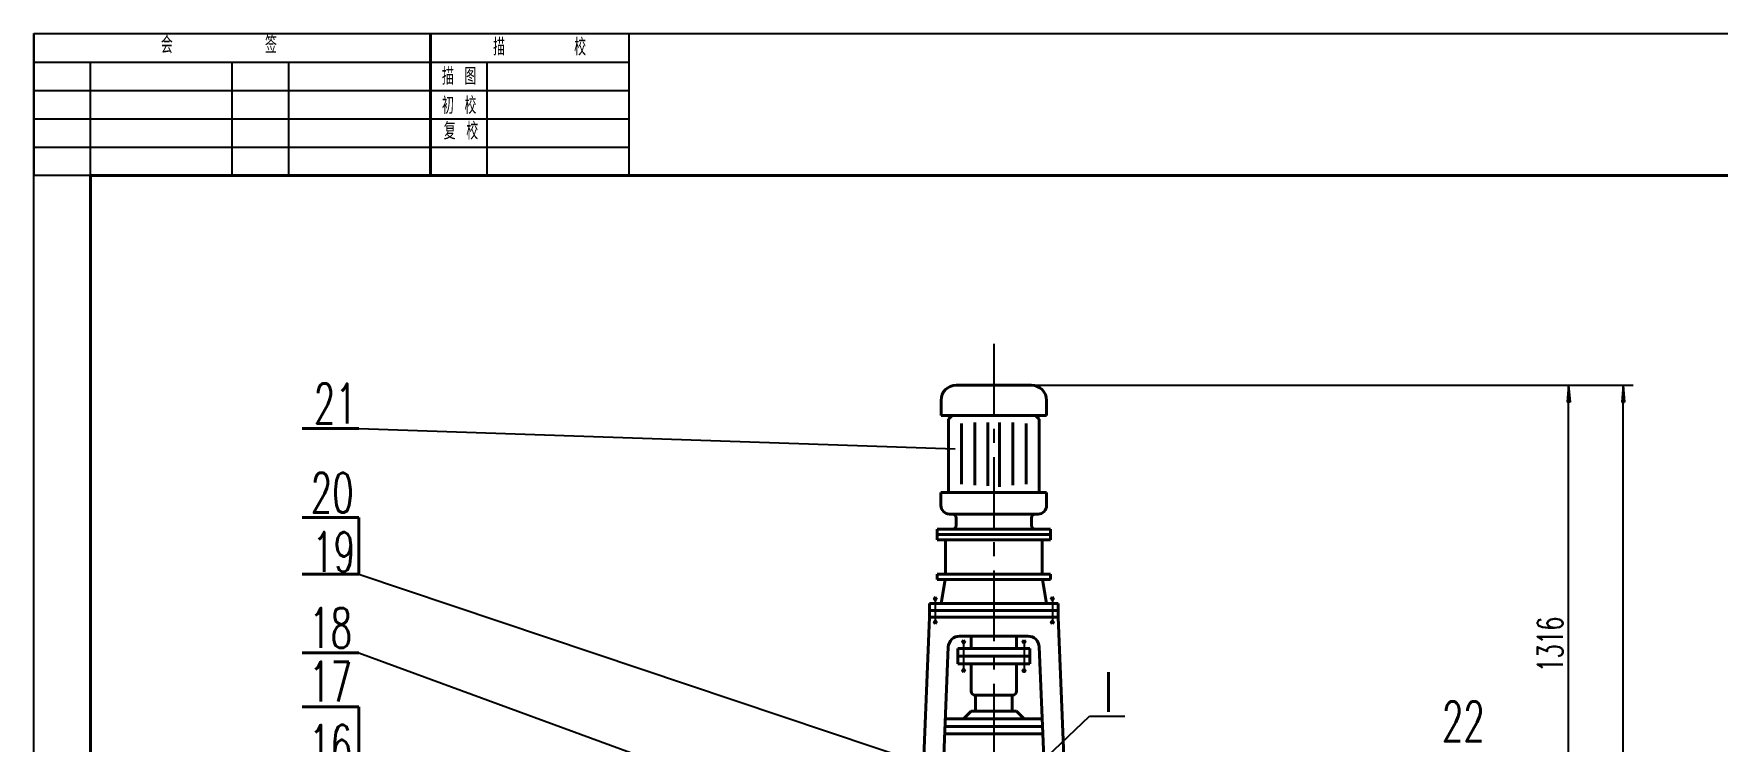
# Model space of a CAD drawing. Extents: x 1471 to 2065, y -218 to 623.
# Drawn here: x 1470.6 to 1767.6, y 497.8 to 622.7 of the extents above; entities that cross this region are included whole.
import ezdxf

# ---------------------------------------------------------------- set-up
doc = ezdxf.new("R2010")
doc.units = 0
doc.header["$LTSCALE"] = 10
doc.header["$MEASUREMENT"] = 0
doc.linetypes.add('CENTER', pattern=[2, 1.25, -0.25, 0.25, -0.25])
doc.layers.get('0').update_dxf_attribs({"linetype": 'CONTINUOUS', "lineweight": 25})
doc.layers.add('1', color=1, linetype='CONTINUOUS', lineweight=40)
doc.layers.add('2', color=3, linetype='CENTER', lineweight=25)
doc.styles.add('HZ', font='txt', dxfattribs={"width": 0.5, "bigfont": 'hztxt'})
doc.styles.get("Standard").update_dxf_attribs({"font": 'txt.shx', "width": 0.7, "bigfont": 'hztxt.shx'})

msp = doc.modelspace()

# ---------------------------------------------------------------- linework, layer by layer
for p, q in [((1470.56088, 622.69066), (2064.56088, 622.69066)), ((1470.56088, -218.30934), (1470.56088, 622.69066)), ((1470.56088, 622.69066), (1470.56088, 597.69066)), ((1575.56088, 622.69066), (1575.56088, 597.69066)), ((1470.56088, 617.69066), (1575.56088, 617.69066)), ((1480.56088, 597.69066), (1480.56088, 617.69066)), ((1505.56088, 597.69066), (1505.56088, 617.69066)), ((1515.56088, 597.69066), (1515.56088, 617.69066)), ((1550.56088, 597.69066), (1550.56088, 617.69066)), ((1470.56088, 612.69066), (1575.56088, 612.69066)), ((1470.56088, 607.69066), (1575.56088, 607.69066)), ((1470.56088, 602.69066), (1575.56088, 602.69066)), ((1575.56088, 597.69066), (1470.56088, 597.69066)), ((1645.26419, 560.66067), (1752.72538, 560.66067)), ((1645.26419, 560.66067), (1742.33597, 560.66067)), ((1741.33597, 560.66067), (1741.08683, 557.67104)), ((1741.33597, 470.43471), (1741.33597, 560.66067)), ((1741.33597, 560.66067), (1741.58511, 557.67104)), ((1750.95064, 560.66067), (1750.7015, 557.67104)), ((1750.95064, 275.17915), (1750.95064, 560.66067)), ((1750.95064, 560.66067), (1751.19977, 557.67104)), ((1741.58511, 557.67104), (1741.08683, 557.67104)), ((1750.7015, 557.67104), (1751.19977, 557.67104)), ((1527.94747, 553.00935), (1633.1016, 549.43659)), ((1527.94747, 527.31581), (1638.4933, 490.22272)), ((1527.94747, 513.41663), (1636.69607, 473.57519)), ((1645.50879, 491.49694), (1656.80679, 502.24974)), ((1656.80679, 502.24974), (1663.0403, 502.24974))]:
    msp.add_line(p, q)
at = {"layer": '1'}
for p, q in [((1540.56088, 622.69066), (1540.56088, 597.69066)), ((1480.56088, 597.69066), (2054.56088, 597.69066)), ((1480.56088, -208.30934), (1480.56088, 597.69066)), ((1633.29122, 560.66067), (1646.5705, 560.66067)), ((1630.62455, 557.99401), (1630.62455, 555.32734)), ((1649.23717, 557.99401), (1649.23717, 555.32734)), ((1517.94747, 553.00935), (1527.94747, 553.00935)), ((1630.62455, 555.32734), (1649.23717, 555.32734)), ((1631.93086, 554.66067), (1632.59753, 555.32734)), ((1631.93086, 554.66067), (1631.93086, 541.72757)), ((1634.23673, 553.91976), (1634.23673, 543.17902)), ((1636.55906, 554.0649), (1636.55906, 543.03387)), ((1638.88138, 554.0649), (1638.88138, 542.88873)), ((1640.91341, 554.0649), (1640.91341, 542.74358)), ((1643.30266, 554.0649), (1643.30266, 543.03387)), ((1645.62499, 553.91976), (1645.62499, 543.17902)), ((1647.26419, 555.32734), (1647.93086, 554.66067)), ((1647.93086, 554.66067), (1647.93086, 541.72757)), ((1630.60811, 541.72757), (1649.25362, 541.72757)), ((1630.60811, 539.42734), (1630.60811, 541.72757)), ((1649.25362, 539.42734), (1649.25362, 541.72757)), ((1632.10811, 537.92734), (1647.75362, 537.92734)), ((1632.59753, 537.92734), (1632.59753, 537.92734)), ((1647.26419, 537.92734), (1647.26419, 537.92734)), ((1517.94747, 537.31581), (1527.94747, 537.31581)), ((1527.94747, 537.31581), (1527.94747, 527.31581)), ((1629.93086, 535.26067), (1632.59753, 535.26067)), ((1629.93086, 535.26067), (1629.93086, 533.39401)), ((1632.59753, 535.26067), (1647.26419, 535.26067)), ((1633.26419, 537.26067), (1633.26419, 535.92734)), ((1646.59753, 537.26067), (1646.59753, 535.92734)), ((1647.26419, 535.26067), (1649.93086, 535.26067)), ((1649.93086, 535.26067), (1649.93086, 533.39401)), ((1629.93086, 534.32734), (1649.93086, 534.32734)), ((1629.93086, 533.39401), (1649.93086, 533.39401)), ((1631.39867, 527.32734), (1631.39867, 533.39401)), ((1648.46305, 527.32734), (1648.46305, 533.39401)), ((1517.94747, 527.31581), (1527.94747, 527.31581)), ((1629.93086, 527.32734), (1629.93086, 526.39401)), ((1629.93086, 527.32734), (1649.93086, 527.32734)), ((1629.93086, 526.39401), (1649.93086, 526.39401)), ((1631.33681, 526.39401), (1630.65638, 522.12734)), ((1648.52491, 526.39401), (1649.20534, 522.12734)), ((1649.93086, 527.32734), (1649.93086, 526.39401)), ((1629.90297, 523.225), (1629.27241, 522.82029)), ((1629.29209, 523.225), (1629.91042, 522.82814)), ((1650.56963, 523.225), (1649.9513, 522.82814)), ((1649.95876, 523.225), (1650.58931, 522.82029)), ((1628.59753, 522.12734), (1651.26419, 522.12734)), ((1628.59753, 519.72734), (1628.59753, 522.12734)), ((1628.59753, 520.92734), (1631.26419, 520.92734)), ((1631.26419, 520.92734), (1648.59753, 520.92734)), ((1648.59753, 520.92734), (1651.26419, 520.92734)), ((1651.26419, 519.72734), (1651.26419, 522.12734)), ((1628.59753, 519.72734), (1626.62433, 472.69939)), ((1628.59753, 519.72734), (1651.26419, 519.72734)), ((1628.59753, 519.72734), (1651.26419, 519.72734)), ((1629.90297, 518.62968), (1629.27241, 519.03439)), ((1629.29209, 518.62968), (1629.91042, 519.02655)), ((1650.56963, 518.62968), (1649.9513, 519.02655)), ((1649.95876, 518.62968), (1650.58931, 519.03439)), ((1651.26419, 519.72734), (1653.23739, 472.69939)), ((1631.90641, 514.47785), (1630.35396, 477.47785)), ((1633.59753, 514.19401), (1646.26419, 514.19401)), ((1633.59753, 511.52734), (1633.59753, 514.19401)), ((1633.90465, 516.39401), (1645.95707, 516.39401)), ((1634.90297, 515.60452), (1634.27241, 515.1998)), ((1634.29209, 515.60452), (1634.91042, 515.20765)), ((1635.93086, 516.39401), (1635.93086, 514.19401)), ((1643.93086, 516.39401), (1643.93086, 514.19401)), ((1645.56963, 515.60452), (1644.9513, 515.20765)), ((1644.95876, 515.60452), (1645.58931, 515.1998)), ((1646.26419, 514.19401), (1646.26419, 511.52734)), ((1647.95531, 514.47785), (1649.50776, 477.47785)), ((1517.94747, 513.41663), (1527.94747, 513.41663)), ((1633.59753, 512.86067), (1646.26419, 512.86067)), ((1633.59753, 511.52734), (1646.26419, 511.52734)), ((1635.93086, 511.52734), (1635.93086, 506.66067)), ((1643.93086, 511.52734), (1643.93086, 506.66067)), ((1634.90297, 510.11683), (1634.27241, 510.52155)), ((1634.29209, 510.11683), (1634.91042, 510.5137)), ((1645.56963, 510.11683), (1644.9513, 510.5137)), ((1644.95876, 510.11683), (1645.58931, 510.52155)), ((1636.59753, 505.99401), (1643.26419, 505.99401)), ((1636.69265, 505.99401), (1636.69265, 503.13507)), ((1643.16907, 505.99401), (1643.16907, 503.13507)), ((1517.94747, 503.93566), (1527.94747, 503.93566)), ((1527.94747, 503.93566), (1527.94747, 471.71156)), ((1634.59753, 501.80174), (1635.93086, 503.13507)), ((1635.93086, 503.13507), (1643.93086, 503.13507)), ((1643.93086, 503.13507), (1645.26419, 501.80174)), ((1631.39939, 501.80174), (1648.46233, 501.80174)), ((1631.39939, 500.4684), (1648.46233, 500.4684)), ((1631.39939, 499.13507), (1648.46233, 499.13507))]:
    msp.add_line(p, q, dxfattribs=at)
for centre, radius, start, end in [((1633.29122, 557.99401), 2.66667, 90, 180), ((1646.5705, 557.99401), 2.66667, 0, 90), ((1632.10811, 539.42734), 1.5, 180, 270), ((1632.59753, 537.26067), 0.66667, 0, 90), ((1647.26419, 537.26067), 0.66667, 90, 180), ((1647.75362, 539.42734), 1.5, 270, 0), ((1632.59753, 535.92734), 0.66667, 270, 0), ((1647.26419, 535.92734), 0.66667, 180, 270), ((1633.90465, 514.39401), 2, 90, 177.597391), ((1645.95707, 514.39401), 2, 2.402609, 90), ((1636.59753, 506.66067), 0.66667, 180, 270), ((1643.26419, 506.66067), 0.66667, 270, 0)]:
    msp.add_arc(centre, radius, start, end, dxfattribs=at)
at = {"layer": '2'}
for p, q in [((1639.93086, 567.98746), (1639.93086, 303.25549)), ((1629.59753, 523.02896), (1629.59753, 518.82572)), ((1650.26419, 523.02896), (1650.26419, 518.69516)), ((1634.59753, 515.40848), (1634.59753, 510.06317)), ((1645.26419, 515.40848), (1645.26419, 509.92251))]:
    msp.add_line(p, q, dxfattribs=at)

# ---------------------------------------------------------------- texts
at = {"style": 'HZ', "width": 0.7}
for s, p in [('会        签', (1492.99558, 619.23145)), ('描      校', (1551.60225, 618.83527)), ('描 图', (1542.5801, 613.67976)), ('初 校', (1542.5801, 608.52424)), ('复 校', (1542.90232, 604.01317))]:
    msp.add_text(s, height=3, dxfattribs=at).set_placement(p)
at = {"width": 0.63}
msp.add_text('1316', height=4.5, rotation=90, dxfattribs=at).set_placement((1740.33597, 510.07894))
at = {"layer": '1'}
for s, width, p in [('21', 0.63, (1519.98203, 553.93767)), ('20', 0.63, (1519.43252, 538.18709)), ('19', 0.63, (1519.70727, 527.74643)), ('18', 0.63, (1519.15777, 514.33972)), ('17', 0.63, (1519.15777, 504.85875)), ('I', 0.7, (1659.33006, 503.02411)), ('22', 0.63, (1718.98228, 497.85814)), ('16', 0.63, (1519.15777, 493.73372))]:
    msp.add_text(s, height=7, dxfattribs=dict(at, width=width)).set_placement(p)

doc.saveas('drawing.dxf')
